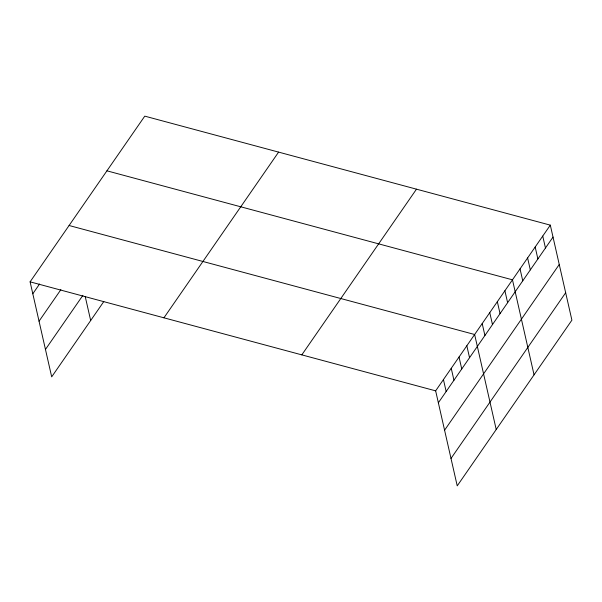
<?xml version="1.0" encoding="UTF-8"?>
<svg xmlns="http://www.w3.org/2000/svg" width="602" height="602" viewBox="0 0 602 602"><rect width="100%" height="100%" fill="white"/><g stroke="black" fill="none" stroke-linecap="round" stroke-linejoin="round"><path stroke-width="0.9" d="M103.792 301.564L51.689 376.86L30.1 281.841L144.773 116.141L550.311 225.14L571.9 320.159L457.227 485.859L435.645 390.841L550.311 225.14M32.809 293.776L39.566 284.009M39.04 321.197L60.877 289.645M45.459 349.438L82.888 295.356M163.932 317.811L278.598 152.11M301.813 354.871L416.486 189.171M438.354 402.776L553.027 237.075M444.585 430.197L559.25 264.496M451.003 458.438L565.669 292.738M106.93 170.825L512.475 279.825L534.057 374.835M69.087 225.502L474.632 334.501L496.221 429.519M30.1 281.841L435.645 390.841M542.748 236.082L545.457 248.009M535.178 247.016L537.887 258.95M527.608 257.949L530.317 269.884M520.038 268.883L522.754 280.818M504.905 290.758L507.614 302.693M497.335 301.692L500.044 313.627M489.765 312.634L492.481 324.568M482.202 323.567L484.911 335.502M466.836 345.774L469.545 357.708M459.033 357.039L461.749 368.973M451.237 368.311L453.946 380.238M443.441 379.576L446.15 391.511M85.273 296.756L90.676 320.52"/></g></svg>
